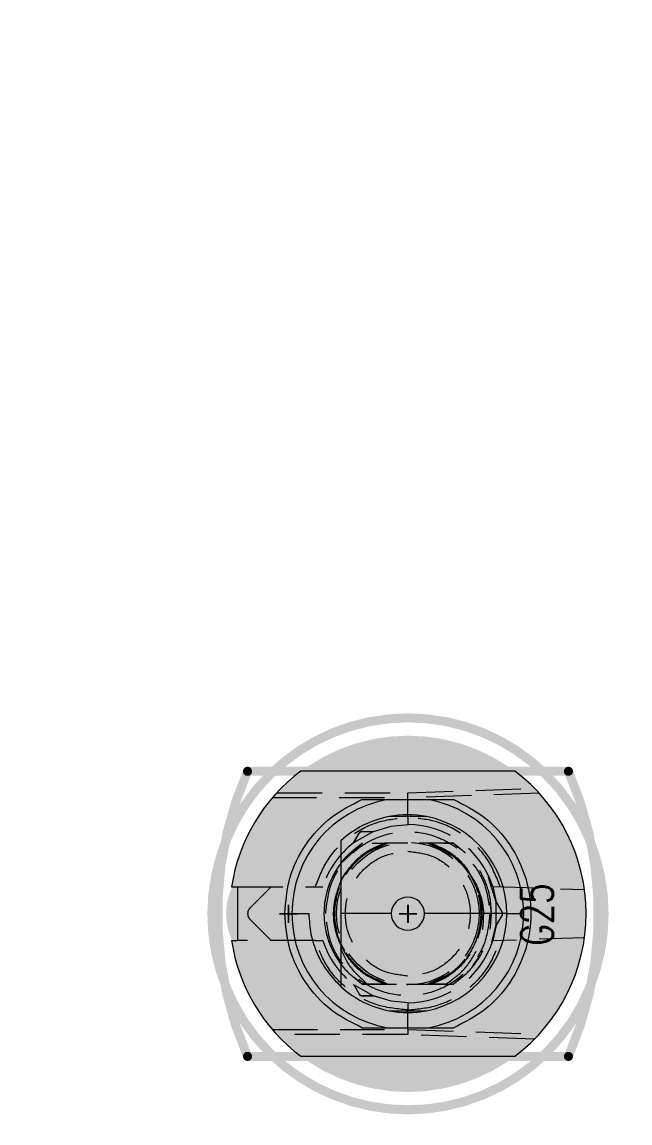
# Model space of a CAD drawing. Header units: millimetres. Extents: x 5 to 1395, y 5 to 415.
# Drawn here: x 1139.04 to 1156.09, y 229.93 to 260.83 of the extents above; entities that cross this region are included whole.
import ezdxf

# ---------------------------------------------------------------- set-up
doc = ezdxf.new("R2010")
doc.units = ezdxf.units.MM
doc.header["$PDSIZE"] = -1
doc.linetypes.add('HIDDEN', pattern=[1.905, 1.27, -0.635])
for name, color, linetype in [('DRIL_PLTE_THRU_01', 16, 'Continuous'), ('DRIL_PLTE_THRU_02', 146, 'Continuous'), ('DRIL_PLTE_THRU_03', 56, 'Continuous'), ('DRIL_PLTE_THRU_04', 216, 'Continuous'), ('DRIL_PLTE_THRU_05', 34, 'Continuous'), ('DRIL_PLTE_THRU_06', 96, 'Continuous'), ('DRIL_PLTE_THRU_07', 171, 'Continuous'), ('DRIL_PLTE_THRU_08', 176, 'Continuous'), ('DRIL_SYMBOL', 2, 'Continuous'), ('PADS_BOT', 5, 'Continuous'), ('PADS_INNER', 1, 'Continuous'), ('PADS_TOP', 1, 'Continuous'), ('PART_NAME_01', 1, 'Continuous'), ('PART_TOP_2DLINE_26', 5, 'Continuous'), ('PART_TOP_2DLINE_27', 5, 'Continuous')]:
    doc.layers.add(name, color=color, linetype=linetype)
doc.styles.add('W0$127', font='simplex', dxfattribs={"width": 0.75})
doc.dimstyles.new('ISO-25', dxfattribs={"dimtxt": 2.5, "dimasz": 2.5, "dimexe": 1.25, "dimexo": 0.625, "dimtad": 1, "dimtxsty": 'Standard', "dimcen": 2.5, "dimadec": 0, "dimazin": 0, "dimtfac": 1, "dimtmove": 0, "dimatfit": 3, "dimfxl": 0, "dimarcsym": 0})

# ---------------------------------------------------------------- blocks, each defined once
blk = doc.blocks.new('SMOOTH_0$254')
at = {"const_width": 0.127}
blk.add_lwpolyline([(-0.0635, 0, 1), (0.0635, 0, 1)], format="xyb", close=True, dxfattribs=at)
blk = doc.blocks.new('PART_BODY_TOP_1')
at = {"layer": 'PART_TOP_2DLINE_26', "const_width": 0.254}
blk.add_lwpolyline([(5.5, 0, 1), (-5.5, 0, 1)], format="xyb", close=True, dxfattribs=at)
at = {"layer": 'PART_TOP_2DLINE_27', "const_width": 0.254}
blk.add_lwpolyline([(-4.5, 4), (4.5, 4, -0.208911), (4.5, -4), (-4.5, -4, -0.208911)], format="xyb", close=True, dxfattribs=at)
at = {"layer": 'PART_TOP_2DLINE_27'}
for p in [(-4.5, 4), (4.5, 4), (-4.5, -4), (4.5, -4)]:
    blk.add_blockref('SMOOTH_0$254', p, dxfattribs=at)
blk = doc.blocks.new('DRIL_SYMBOL_5$15')
at = {"layer": 'DRIL_SYMBOL', "const_width": 0.0508}
for points in [[(-0.254, 0), (0.254, 0)], [(0, -0.254), (0, 0.254)]]:
    blk.add_lwpolyline(points, dxfattribs=at)
blk = doc.blocks.new('DRIL_HOLE_5$15')
at = {"const_width": 2.575}
blk.add_lwpolyline([(-1.2875, 0, 1), (1.2875, 0, 1)], format="xyb", close=True, dxfattribs=at)
blk.add_blockref('DRIL_SYMBOL_5$15', (0, 0))
blk = doc.blocks.new('PAD_0')
at = {"const_width": 5}
blk.add_lwpolyline([(0, -2.5, 1), (0, 2.5, 1)], format="xyb", close=True, dxfattribs=at)
blk = doc.blocks.new('STK_TOP_181')
at = {"layer": 'DRIL_PLTE_THRU_01'}
blk.add_blockref('DRIL_HOLE_5$15', (0, 0), dxfattribs=at)
at = {"layer": 'DRIL_PLTE_THRU_02'}
blk.add_blockref('DRIL_HOLE_5$15', (0, 0), dxfattribs=at)
at = {"layer": 'DRIL_PLTE_THRU_03'}
blk.add_blockref('DRIL_HOLE_5$15', (0, 0), dxfattribs=at)
at = {"layer": 'DRIL_PLTE_THRU_04'}
blk.add_blockref('DRIL_HOLE_5$15', (0, 0), dxfattribs=at)
at = {"layer": 'DRIL_PLTE_THRU_05'}
blk.add_blockref('DRIL_HOLE_5$15', (0, 0), dxfattribs=at)
at = {"layer": 'DRIL_PLTE_THRU_06'}
blk.add_blockref('DRIL_HOLE_5$15', (0, 0), dxfattribs=at)
at = {"layer": 'DRIL_PLTE_THRU_07'}
blk.add_blockref('DRIL_HOLE_5$15', (0, 0), dxfattribs=at)
at = {"layer": 'DRIL_PLTE_THRU_08'}
blk.add_blockref('DRIL_HOLE_5$15', (0, 0), dxfattribs=at)
at = {"layer": 'PADS_BOT'}
blk.add_blockref('PAD_0', (0, 0), dxfattribs=at)
at = {"layer": 'PADS_INNER'}
blk.add_blockref('PAD_0', (0, 0), dxfattribs=at)
at = {"layer": 'PADS_TOP'}
blk.add_blockref('PAD_0', (0, 0), dxfattribs=at)
blk = doc.blocks.new('DRIL_SYMBOL_2$55')
at = {"layer": 'DRIL_SYMBOL', "const_width": 0.0508}
for points in [[(-0.254, 0), (0.254, 0)], [(0, -0.254), (0, 0.254)]]:
    blk.add_lwpolyline(points, dxfattribs=at)
blk = doc.blocks.new('DRIL_HOLE_2$55')
at = {"const_width": 1.275}
blk.add_lwpolyline([(-0.6375, 0, 1), (0.6375, 0, 1)], format="xyb", close=True, dxfattribs=at)
blk.add_blockref('DRIL_SYMBOL_2$55', (0, 0))
blk = doc.blocks.new('PAD_1')
at = {"const_width": 1.75}
blk.add_lwpolyline([(0, -0.875, 1), (0, 0.875, 1)], format="xyb", close=True, dxfattribs=at)
blk = doc.blocks.new('STK_TOP_182')
at = {"layer": 'DRIL_PLTE_THRU_01'}
blk.add_blockref('DRIL_HOLE_2$55', (0, 0), dxfattribs=at)
at = {"layer": 'DRIL_PLTE_THRU_02'}
blk.add_blockref('DRIL_HOLE_2$55', (0, 0), dxfattribs=at)
at = {"layer": 'DRIL_PLTE_THRU_03'}
blk.add_blockref('DRIL_HOLE_2$55', (0, 0), dxfattribs=at)
at = {"layer": 'DRIL_PLTE_THRU_04'}
blk.add_blockref('DRIL_HOLE_2$55', (0, 0), dxfattribs=at)
at = {"layer": 'DRIL_PLTE_THRU_05'}
blk.add_blockref('DRIL_HOLE_2$55', (0, 0), dxfattribs=at)
at = {"layer": 'DRIL_PLTE_THRU_06'}
blk.add_blockref('DRIL_HOLE_2$55', (0, 0), dxfattribs=at)
at = {"layer": 'DRIL_PLTE_THRU_07'}
blk.add_blockref('DRIL_HOLE_2$55', (0, 0), dxfattribs=at)
at = {"layer": 'DRIL_PLTE_THRU_08'}
blk.add_blockref('DRIL_HOLE_2$55', (0, 0), dxfattribs=at)
at = {"layer": 'PADS_BOT'}
blk.add_blockref('PAD_1', (0, 0), dxfattribs=at)
at = {"layer": 'PADS_INNER'}
blk.add_blockref('PAD_1', (0, 0), dxfattribs=at)
at = {"layer": 'PADS_TOP'}
blk.add_blockref('PAD_1', (0, 0), dxfattribs=at)
blk = doc.blocks.new('SYM_TOP_3')
for name, p in [('PART_BODY_TOP_1', (0, 0)), ('STK_TOP_181', (0, 0)), ('STK_TOP_182', (3.35, 0))]:
    blk.add_blockref(name, p)
blk = doc.blocks.new('PART_TOP_15')
blk.add_blockref('SYM_TOP_3', (0, 0))
at = {"layer": 'PART_NAME_01', "style": 'W0$127', "width": 0.75}
blk.add_text('G25', height=0.889, rotation=270, dxfattribs=at).set_placement((-4.064, 0.889))
blk = doc.blocks.new('q')
at = {"rotation": 180}
blk.add_blockref('PART_TOP_15', (1149.865, 235.799), dxfattribs=at)
blk = doc.blocks.new('*D231')
at = {"color": 0, "lineweight": -2}
for p, q in [((969.595, 286.609), (969.595, 323.77)), ((1257.145, 181.679), (1257.145, 323.77)), ((1253.843, 322.77), (972.897, 322.77))]:
    blk.add_line(p, q, dxfattribs=at)
at = {"color": 0}
for points in [[(972.897, 323.321), (972.897, 322.22), (969.595, 322.77)], [(1253.843, 323.321), (1253.843, 322.22), (1257.145, 322.77)]]:
    blk.add_solid(points, dxfattribs=at)
at = {"layer": 'Defpoints', "color": 0}
for p in [(969.595, 322.77), (969.595, 285.609), (1257.145, 180.679)]:
    blk.add_point(p, dxfattribs=at)
at = {"color": 0, "insert": (1113.37, 326.336), "char_height": 3.5, "attachment_point": 5}
blk.add_mtext('287,550', dxfattribs=at)

msp = doc.modelspace()

# ---------------------------------------------------------------- linework, layer by layer
at = {"color": 7, "linetype": 'Continuous', "lineweight": 15}
for p, q in [((1152.8598, 239.8038), (1146.8598, 239.8038)), ((1144.9164, 236.5538), (1145.0848, 236.5538)), ((1145.0848, 236.5538), (1145.0848, 235.0538)), ((1146.6098, 235.8038), (1147.0848, 235.8038)), ((1149.395, 235.8038), (1147.9848, 235.8038)), ((1152.6348, 235.8038), (1150.3246, 235.8038)), ((1152.6348, 235.8038), (1153.1098, 235.8038)), ((1144.9164, 235.0538), (1145.0848, 235.0538)), ((1146.8598, 231.8038), (1152.8598, 231.8038))]:
    msp.add_line(p, q, dxfattribs=at)
at = {"color": 7, "linetype": 'HIDDEN', "lineweight": 0}
for p, q in [((1146.1885, 239.1981), (1149.8598, 239.1981)), ((1149.8598, 239.1982), (1153.4123, 239.3223)), ((1149.8598, 239.0538), (1149.8598, 239.1982)), ((1153.5455, 239.1825), (1149.8598, 239.0538)), ((1149.2095, 239.0538), (1146.0601, 239.0538)), ((1149.8598, 238.5038), (1149.8598, 239.0538)), ((1150.3842, 238.5288), (1150.3842, 238.5288)), ((1149.8598, 238.5038), (1149.8598, 238.3038)), ((1148.8999, 238.1121), (1148.3407, 237.7893)), ((1148.3407, 237.7893), (1148.4982, 238.0621)), ((1147.9706, 237.2014), (1148.5863, 237.7788)), ((1148.5863, 237.7788), (1148.3503, 237.581)), ((1148.6372, 237.4848), (1149.2089, 237.7788)), ((1148.6372, 237.4848), (1149.2089, 237.7788)), ((1148.8589, 237.7788), (1149.2089, 237.7788)), ((1148.9548, 237.619), (1149.2938, 237.7788)), ((1149.2938, 237.7788), (1148.9548, 237.619)), ((1149.2089, 237.7788), (1148.9678, 237.6548)), ((1149.5446, 237.7788), (1149.2938, 237.7788)), ((1149.7782, 237.7788), (1149.5446, 237.7788)), ((1149.8598, 237.7788), (1149.5917, 237.7788)), ((1150.4258, 237.7788), (1150.175, 237.7788)), ((1150.4258, 237.7788), (1151.1313, 237.4175)), ((1150.4258, 237.7788), (1150.8957, 237.5572)), ((1150.8956, 237.5572), (1150.4258, 237.7788)), ((1150.4258, 237.7787), (1150.9579, 237.5279)), ((1150.9579, 237.5279), (1150.4258, 237.7787)), ((1150.4258, 237.7787), (1150.9579, 237.5279)), ((1150.9579, 237.5279), (1150.4258, 237.7787)), ((1151.1333, 237.7788), (1150.5107, 237.7788)), ((1150.9577, 237.5489), (1150.5107, 237.7788)), ((1150.5107, 237.7788), (1151.0247, 237.5145)), ((1151.0248, 237.5144), (1150.5107, 237.7788)), ((1150.5107, 237.7788), (1151.0248, 237.5145)), ((1150.8607, 237.7788), (1151.1333, 237.7788)), ((1151.2727, 237.662), (1151.1333, 237.7788)), ((1151.3308, 237.6133), (1151.1333, 237.7788)), ((1152.3389, 236.1266), (1152.1187, 236.8148)), ((1145.0848, 236.5538), (1147.2661, 236.5538)), ((1145.4517, 235.9806), (1146.025, 236.5538)), ((1152.2399, 236.5687), (1154.814, 236.4788)), ((1152.2399, 236.5687), (1152.3389, 236.1266)), ((1152.2098, 235.8038), (1152.1692, 236.1275)), ((1152.2098, 235.8038), (1152.1709, 236.1141)), ((1152.3389, 236.1266), (1152.4964, 235.8538)), ((1152.3389, 235.4809), (1152.3389, 236.1266)), ((1152.1766, 235.5388), (1152.2098, 235.8038)), ((1152.4964, 235.7538), (1152.3389, 235.4809)), ((1146.025, 235.0538), (1145.4517, 235.627)), ((1152.2198, 235.003), (1152.3389, 235.4809)), ((1152.3389, 235.4809), (1152.2399, 235.0389)), ((1154.814, 235.1288), (1152.2399, 235.0389)), ((1147.2661, 235.0538), (1145.0848, 235.0538)), ((1151.6843, 234.3472), (1151.895, 234.6288)), ((1148.3579, 234.0202), (1148.5863, 233.8288)), ((1148.408, 233.9782), (1148.5863, 233.8288)), ((1148.8941, 233.9907), (1149.2089, 233.8288)), ((1149.2938, 233.8288), (1148.9765, 233.9784)), ((1148.9809, 233.9763), (1149.2938, 233.8288)), ((1150.9823, 234.0912), (1150.4258, 233.8288)), ((1150.4258, 233.8288), (1150.9823, 234.0912)), ((1150.9823, 234.0912), (1150.4258, 233.8288)), ((1150.4258, 233.8288), (1150.9823, 234.0912)), ((1150.5107, 233.8288), (1150.9142, 234.0362)), ((1151.1333, 233.8288), (1151.4068, 234.058)), ((1148.3407, 233.8183), (1148.8999, 233.4954)), ((1148.5863, 233.8288), (1149.2089, 233.8288)), ((1149.2089, 233.8288), (1148.5863, 233.8288)), ((1148.5863, 233.8288), (1149.5446, 233.8288)), ((1149.8263, 233.8288), (1150.175, 233.8288)), ((1150.175, 233.8288), (1150.9324, 233.8288)), ((1150.5107, 233.8288), (1151.1333, 233.8288)), ((1150.9324, 233.8288), (1150.5107, 233.8288)), ((1148.8999, 233.4954), (1148.5848, 233.4954)), ((1148.8999, 233.4954), (1149.1021, 233.4374)), ((1149.8598, 233.3038), (1149.8598, 233.1038)), ((1149.8598, 232.5538), (1149.8598, 233.1038)), ((1146.0601, 232.5538), (1149.2095, 232.5538)), ((1149.8598, 232.4094), (1146.1885, 232.4094)), ((1149.8598, 232.5538), (1153.5455, 232.4251)), ((1149.8598, 232.5538), (1149.8598, 232.4094)), ((1153.4123, 232.2853), (1149.8598, 232.4094))]:
    msp.add_line(p, q, dxfattribs=at)
at = {"color": 7, "linetype": 'HIDDEN', "lineweight": 0, "flags": 128}
for points in [[(1148.8999, 238.1121), (1149.3942, 238.26), (1149.8683, 238.3038)], [(1148.5863, 237.7788), (1148.5863, 237.7788)], [(1149.2938, 237.7788), (1149.2938, 237.7788)], [(1149.2938, 237.7788), (1149.2938, 237.7788)], [(1149.2938, 237.7788), (1149.2938, 237.7788)], [(1149.2938, 237.7788), (1149.2938, 237.7788)], [(1149.2938, 237.7788), (1149.2938, 237.7788)], [(1150.4258, 237.7788), (1150.4258, 237.7788)], [(1150.4258, 237.7788), (1150.4258, 237.7788)], [(1150.4258, 237.7788), (1150.4258, 237.7788)], [(1150.4258, 237.7788), (1150.4258, 237.7788)], [(1150.4258, 237.7788), (1150.4258, 237.7788)], [(1150.4258, 237.7788), (1150.4258, 237.7788)], [(1150.4258, 237.7788), (1150.4258, 237.7788)], [(1150.4258, 237.7788), (1150.4258, 237.7788)], [(1151.1333, 237.7788), (1151.1333, 237.7788)], [(1147.9306, 235.0277), (1147.9268, 235.0563), (1147.9267, 235.0652), (1147.927, 235.0665), (1147.9274, 235.0674), (1147.9275, 235.0675), (1147.9275, 235.0676), (1147.9276, 235.0676), (1147.9276, 235.0676), (1147.9276, 235.0676), (1147.9276, 235.0676), (1147.9276, 235.0676), (1147.9275, 235.0676), (1147.9273, 235.0676), (1147.9272, 235.0676), (1147.9272, 235.0676), (1147.9272, 235.0676), (1147.9272, 235.0676), (1147.9272, 235.0676), (1147.9273, 235.0676), (1147.9275, 235.0677), (1147.9277, 235.0677), (1147.9278, 235.0677), (1147.9278, 235.0677), (1147.9279, 235.0678), (1147.9279, 235.0678), (1147.9279, 235.0678), (1147.9279, 235.0678), (1147.9282, 235.0678), (1147.9286, 235.0677), (1147.9293, 235.0673), (1147.9319, 235.0644), (1147.9961, 234.9349), (1148.0833, 234.7719)], [(1151.639, 234.7765), (1151.639, 234.7765)], [(1150.887, 234.0246), (1150.887, 234.0246)], [(1148.5863, 233.8288), (1148.5863, 233.8288)], [(1148.5863, 233.8288), (1148.5863, 233.8288)], [(1148.5863, 233.8288), (1148.5863, 233.8288)], [(1148.5863, 233.8288), (1148.5863, 233.8288)], [(1148.5863, 233.8288), (1148.5863, 233.8288)], [(1148.5863, 233.8288), (1148.5863, 233.8288)], [(1148.5863, 233.8288), (1148.5863, 233.8288)], [(1148.5863, 233.8288), (1148.5863, 233.8288)], [(1149.5446, 233.8288), (1149.5446, 233.8288)], [(1150.175, 233.8288), (1150.175, 233.8288)], [(1151.1333, 233.8288), (1151.1333, 233.8288)], [(1151.1333, 233.8288), (1151.1333, 233.8288)], [(1151.1333, 233.8288), (1151.1333, 233.8288)], [(1151.1333, 233.8288), (1151.1333, 233.8288)], [(1151.1333, 233.8288), (1151.1333, 233.8288)], [(1151.1333, 233.8288), (1151.1333, 233.8288)], [(1151.1333, 233.8288), (1151.1333, 233.8288)], [(1149.8598, 233.3038), (1149.3942, 233.3475), (1148.8999, 233.4954)]]:
    msp.add_lwpolyline(points, dxfattribs=at)
at = {"color": 7, "linetype": 'HIDDEN', "lineweight": 0}
msp.add_circle((1149.8598, 235.8038), 2, dxfattribs=at)
at = {"color": 7, "linetype": 'Continuous', "lineweight": 15}
for radius, start, end in [(5, 126.8699, 171.37307), (5, 306.8699, 53.1301), (3.25, 100.06327, 180), (3.25, 0, 79.93673), (2.775, 100.89324, 132.50663), (2.775, 79.10676, 100.89295), (2.775, 0, 79.10705), (0.4648, 0, 180), (3.25, 180, 259.93673), (0.4648, 180, 0), (2.775, 280.89295, 0), (3.25, 280.06327, 0), (5, 188.62693, 233.1301), (2.775, 227.49336, 259.10705), (2.775, 259.10668, 280.89376)]:
    msp.add_arc((1149.8598, 235.8038), radius, start, end, dxfattribs=at)
at = {"color": 7, "linetype": 'HIDDEN', "lineweight": 0}
for radius, start, end in [(2.5, 17.81569, 90), (2.5, 127.42024, 162.5424), (2.35, 143.50581, 237.18508), (2.5, 197.4576, 232.57976), (2.5, 270, 342.18431)]:
    msp.add_arc((1149.8598, 235.8038), radius, start, end, dxfattribs=at)
at = {"color": 7, "linetype": 'Continuous', "lineweight": 15}
for points, knots in [([(1146.4098, 235.8098), (1146.4384, 236.1433), (1146.497, 236.8255), (1146.9632, 237.7632), (1147.6601, 238.5449), (1148.2715, 238.8531), (1148.5704, 239.0038)], [0, 0, 0, 0, 0.244423, 0.499999, 0.7555767, 1, 1, 1, 1]), ([(1148.5704, 239.0038), (1148.7049, 239.0038), (1148.8787, 239.0038), (1149.073, 239.0038), (1149.1536, 239.0038), (1149.2076, 239.0038), (1149.2472, 239.0038), (1149.2734, 239.0038), (1149.2875, 239.0038), (1149.2915, 239.0038), (1149.2918, 239.0038), (1149.2919, 239.0038)], [0, 0, 0, 0, 0.5219298, 0.6747068, 0.7796367, 0.8517309, 0.9016662, 0.9545661, 0.9758814, 0.9930945, 1, 1, 1, 1]), ([(1149.2919, 239.0038), (1149.4679, 239.0038), (1149.8203, 239.0038), (1150.2134, 239.0038), (1150.4058, 239.0038), (1150.4277, 239.0038)], [0, 0, 0, 0, 0.4691005, 0.9396136, 1, 1, 1, 1]), ([(1150.4277, 239.0038), (1150.4282, 239.0038), (1150.4294, 239.0038), (1150.4411, 239.0038), (1150.4846, 239.0038), (1150.6811, 239.0038), (1150.915, 239.0038), (1151.1112, 239.0038), (1151.1492, 239.0038)], [0, 0, 0, 0, 0.01693, 0.0393008, 0.081694, 0.2361971, 0.8521556, 1, 1, 1, 1]), ([(1151.1492, 239.0038), (1151.4482, 238.8528), (1152.0599, 238.5441), (1152.762, 237.7608), (1153.2105, 236.8211), (1153.3584, 235.8038), (1153.2105, 234.7864), (1152.762, 233.8468), (1152.0599, 233.0635), (1151.4482, 232.7547), (1151.1492, 232.6038)], [0, 0, 0, 0, 0.1222035, 0.2500001, 0.377796, 0.4999996, 0.6222031, 0.7499999, 0.8777965, 1, 1, 1, 1]), ([(1150.3842, 238.5288), (1150.0941, 238.5288), (1149.741, 238.5288), (1149.3968, 238.5288), (1149.3354, 238.5288)], [0, 0, 0, 0, 0.8214873, 1, 1, 1, 1]), ([(1147.9848, 237.8495), (1147.9848, 237.4119), (1147.9848, 236.8089), (1147.9848, 236.0201), (1147.9848, 235.8038)], [0, 0, 0, 0, 0.7257586, 1, 1, 1, 1]), ([(1148.5704, 232.6038), (1148.2707, 232.755), (1147.6576, 233.0642), (1146.9595, 233.8492), (1146.494, 234.7908), (1146.4374, 235.4753), (1146.4098, 235.8098)], [0, 0, 0, 0, 0.2443905, 0.4999988, 0.7556085, 1, 1, 1, 1]), ([(1147.0848, 235.8038), (1147.0962, 235.612), (1147.1191, 235.2285), (1147.3039, 234.6793), (1147.5838, 234.172), (1147.8511, 233.896), (1147.9848, 233.758)], [0, 0, 0, 0, 0.2500001, 0.5000012, 0.7499984, 1, 1, 1, 1]), ([(1147.9848, 235.8038), (1147.9848, 235.6089), (1147.9848, 235.1044), (1147.9848, 234.4227), (1147.9848, 233.9737), (1147.9848, 233.7581)], [0, 0, 0, 0, 0.2465265, 0.6381386, 1, 1, 1, 1]), ([(1149.3354, 233.0788), (1149.6255, 233.0788), (1149.9786, 233.0788), (1150.3228, 233.0788), (1150.3842, 233.0788)], [0, 0, 0, 0, 0.8214961, 1, 1, 1, 1]), ([(1148.5704, 232.6038), (1148.7049, 232.6038), (1148.8787, 232.6038), (1149.073, 232.6038), (1149.1536, 232.6038), (1149.2076, 232.6038), (1149.2472, 232.6038), (1149.2734, 232.6038), (1149.2875, 232.6038), (1149.2915, 232.6038), (1149.2918, 232.6038), (1149.2919, 232.6038)], [0, 0, 0, 0, 0.5219298, 0.6747068, 0.7796367, 0.8517309, 0.9016662, 0.9545661, 0.9758814, 0.9930945, 1, 1, 1, 1]), ([(1149.2919, 232.6038), (1149.4679, 232.6038), (1149.8203, 232.6038), (1150.2134, 232.6038), (1150.4058, 232.6038), (1150.4277, 232.6038)], [0, 0, 0, 0, 0.4691005, 0.9396136, 1, 1, 1, 1]), ([(1150.4277, 232.6038), (1150.4282, 232.6038), (1150.4294, 232.6038), (1150.4411, 232.6038), (1150.4846, 232.6038), (1150.6811, 232.6038), (1150.915, 232.6038), (1151.1112, 232.6038), (1151.1492, 232.6038)], [0, 0, 0, 0, 0.01693, 0.0393008, 0.081694, 0.2361971, 0.8521556, 1, 1, 1, 1])]:
    msp.add_open_spline(points, degree=3, knots=knots, dxfattribs=at)
at = {"color": 7, "linetype": 'HIDDEN', "lineweight": 0}
for points, knots in [([(1147.2661, 236.5538), (1147.3693, 236.8181), (1147.5815, 237.361), (1148.2107, 237.9973), (1148.9967, 238.425), (1149.5772, 238.478), (1149.8598, 238.5038)], [0, 0, 0, 0, 0.2433926, 0.4999999, 0.7566075, 1, 1, 1, 1]), ([(1152.4514, 236.5613), (1152.3476, 236.8247), (1152.1345, 237.3659), (1151.5056, 237.9995), (1150.721, 238.4254), (1150.1418, 238.4781), (1149.8598, 238.5038)], [0, 0, 0, 0, 0.2434239, 0.5000002, 0.7565775, 1, 1, 1, 1]), ([(1147.5598, 235.8038), (1147.5907, 236.093), (1147.6384, 236.5395), (1147.9247, 237.0756), (1148.2219, 237.4411), (1148.5879, 237.7403), (1149.1239, 238.0176), (1149.8598, 238.1596), (1150.5956, 238.0176), (1151.1316, 237.7404), (1151.4975, 237.4413), (1151.7948, 237.0758), (1152.0812, 236.5397), (1152.1289, 236.093), (1152.1598, 235.8038)], [0, 0, 0, 0, 0.11972149, 0.1848231, 0.24999982, 0.31510195, 0.38027854, 0.49999993, 0.61972157, 0.68482376, 0.75000012, 0.81510209, 0.88027856, 1, 1, 1, 1]), ([(1148.4982, 238.0621), (1148.4572, 237.9911), (1148.403, 237.8972), (1148.3548, 237.8137), (1148.3424, 237.7924), (1148.3412, 237.7903), (1148.3407, 237.7893)], [0, 0, 0, 0, 0.6387229, 0.8437513, 0.9250027, 1, 1, 1, 1]), ([(1148.4982, 238.0621), (1148.5031, 238.0694), (1148.513, 238.0838), (1148.5343, 238.0996), (1148.5587, 238.1102), (1148.5761, 238.1115), (1148.5848, 238.1121)], [0, 0, 0, 0, 0.2508016, 0.4999993, 0.7492108, 1, 1, 1, 1]), ([(1148.5848, 238.1121), (1148.5771, 238.1118), (1148.5667, 238.1114), (1148.5494, 238.1059), (1148.5411, 238.1022), (1148.5353, 238.0991), (1148.5296, 238.0956), (1148.522, 238.0902), (1148.508, 238.0778), (1148.5024, 238.0688), (1148.4982, 238.0621)], [0, 0, 0, 0, 0.3001443, 0.4066738, 0.452618, 0.4958818, 0.5400985, 0.5867081, 0.6945422, 1, 1, 1, 1]), ([(1148.5848, 238.1121), (1148.6669, 238.1121), (1148.7752, 238.1121), (1148.8717, 238.1121), (1148.8963, 238.1121), (1148.8987, 238.1121), (1148.8999, 238.1121)], [0, 0, 0, 0, 0.6387162, 0.8437463, 0.9249997, 1, 1, 1, 1]), ([(1148.5863, 237.7788), (1148.4297, 237.661), (1148.1165, 237.4253), (1147.7758, 236.9387), (1147.5586, 236.3905), (1147.4854, 235.8038), (1147.5586, 235.2171), (1147.7758, 234.6689), (1148.1165, 234.1822), (1148.4297, 233.9466), (1148.5863, 233.8288)], [0, 0, 0, 0, 0.1250003, 0.2499999, 0.3750006, 0.4999998, 0.6250007, 0.7499998, 0.8750008, 1, 1, 1, 1]), ([(1149.2089, 237.7788), (1149.009, 237.692), (1148.6091, 237.5186), (1148.1479, 237.0403), (1147.8486, 236.4554), (1147.7462, 235.8038), (1147.8486, 235.1521), (1148.1479, 234.5673), (1148.6091, 234.0889), (1149.009, 233.9155), (1149.2089, 233.8288)], [0, 0, 0, 0, 0.1250001, 0.2499992, 0.374999, 0.4999995, 0.625, 0.7499998, 0.8749999, 1, 1, 1, 1]), ([(1149.2938, 233.8288), (1149.087, 233.9097), (1148.6733, 234.0715), (1148.1911, 234.548), (1147.8772, 235.1398), (1147.7694, 235.8038), (1147.8772, 236.4678), (1148.1911, 237.0595), (1148.6733, 237.536), (1149.087, 237.6979), (1149.2938, 237.7788)], [0, 0, 0, 0, 0.1249998, 0.25, 0.3749995, 0.5000007, 0.6250002, 0.7500005, 0.8750003, 1, 1, 1, 1]), ([(1149.2938, 237.7788), (1149.087, 237.6979), (1148.6733, 237.536), (1148.1911, 237.0595), (1147.8772, 236.4678), (1147.7694, 235.8038), (1147.8772, 235.1398), (1148.1911, 234.548), (1148.6733, 234.0715), (1149.087, 233.9097), (1149.2938, 233.8288)], [0, 0, 0, 0, 0.1249997, 0.2499995, 0.3749998, 0.4999993, 0.6250005, 0.75, 0.8750002, 1, 1, 1, 1]), ([(1149.2938, 233.8288), (1149.087, 233.9097), (1148.6733, 234.0716), (1148.1911, 234.548), (1147.8772, 235.1398), (1147.7694, 235.8038), (1147.8772, 236.4678), (1148.1911, 237.0595), (1148.6733, 237.536), (1149.087, 237.6978), (1149.2938, 237.7787)], [0, 0, 0, 0, 0.125, 0.2499997, 0.3749999, 0.5000001, 0.6250003, 0.7499991, 0.875, 1, 1, 1, 1]), ([(1149.2938, 237.7787), (1149.087, 237.6978), (1148.6733, 237.536), (1148.1911, 237.0595), (1147.8772, 236.4678), (1147.7694, 235.8038), (1147.8772, 235.1398), (1148.1911, 234.548), (1148.6733, 234.0716), (1149.087, 233.9097), (1149.2938, 233.8288)], [0, 0, 0, 0, 0.125, 0.2500009, 0.3749997, 0.4999999, 0.6250001, 0.7500003, 0.875, 1, 1, 1, 1]), ([(1149.2938, 233.8288), (1149.087, 233.9097), (1148.6733, 234.0716), (1148.1911, 234.548), (1147.8772, 235.1398), (1147.7694, 235.8038), (1147.8772, 236.4678), (1148.1911, 237.0595), (1148.6733, 237.536), (1149.087, 237.6978), (1149.2938, 237.7787)], [0, 0, 0, 0, 0.1250001, 0.25, 0.3750003, 0.5000006, 0.6249996, 0.7499998, 0.8749999, 1, 1, 1, 1]), ([(1149.2938, 237.7787), (1149.087, 237.6978), (1148.6733, 237.536), (1148.1911, 237.0595), (1147.8772, 236.4678), (1147.7694, 235.8038), (1147.8772, 235.1398), (1148.1911, 234.548), (1148.6733, 234.0716), (1149.087, 233.9097), (1149.2938, 233.8288)], [0, 0, 0, 0, 0.1250001, 0.2500002, 0.3750004, 0.4999994, 0.6249997, 0.75, 0.8749999, 1, 1, 1, 1]), ([(1148.1881, 237.0405), (1148.3296, 237.2032), (1148.6126, 237.5284), (1149.0101, 237.6953), (1149.2089, 237.7788)], [0, 0, 0, 0, 0.4999998, 1, 1, 1, 1]), ([(1148.4157, 237.2647), (1148.4849, 237.3413), (1148.7, 237.58), (1149.0032, 237.6984), (1149.2089, 237.7788)], [0, 0, 0, 0, 0.3212771, 1, 1, 1, 1]), ([(1149.2938, 237.7788), (1149.1546, 237.7306), (1148.8762, 237.6342), (1148.6421, 237.4552), (1148.5251, 237.3657)], [0, 0, 0, 0, 0.50000229, 1, 1, 1, 1]), ([(1149.2938, 237.7788), (1149.1546, 237.7306), (1148.8762, 237.6342), (1148.6421, 237.4552), (1148.5251, 237.3657)], [0, 0, 0, 0, 0.5000015, 1, 1, 1, 1]), ([(1149.2938, 237.7788), (1149.2935, 237.7788), (1149.2927, 237.7788), (1149.2858, 237.7788), (1149.2592, 237.7788), (1149.2307, 237.7788), (1149.2089, 237.7788)], [0, 0, 0, 0, 0.0688958, 0.1454495, 0.3449297, 1, 1, 1, 1]), ([(1149.2089, 237.7788), (1149.2306, 237.7788), (1149.2586, 237.7788), (1149.2858, 237.7788), (1149.2927, 237.7788), (1149.2935, 237.7788), (1149.2938, 237.7788)], [0, 0, 0, 0, 0.6594611, 0.8553239, 0.9305151, 1, 1, 1, 1]), ([(1150.4258, 237.7788), (1150.4262, 237.7788), (1150.4269, 237.7788), (1150.4338, 237.7788), (1150.4604, 237.7788), (1150.4889, 237.7788), (1150.5107, 237.7788)], [0, 0, 0, 0, 0.0688656, 0.1454229, 0.3449084, 1, 1, 1, 1]), ([(1150.5107, 237.7788), (1150.4891, 237.7788), (1150.461, 237.7788), (1150.4338, 237.7788), (1150.4269, 237.7788), (1150.4262, 237.7788), (1150.4258, 237.7788)], [0, 0, 0, 0, 0.659368, 0.8552728, 0.9304958, 1, 1, 1, 1]), ([(1150.4258, 237.7788), (1150.4262, 237.7788), (1150.427, 237.7788), (1150.4338, 237.7788), (1150.4604, 237.7788), (1150.4889, 237.7788), (1150.5107, 237.7788)], [0, 0, 0, 0, 0.0689489, 0.1455819, 0.3451724, 1, 1, 1, 1]), ([(1150.4258, 233.8288), (1150.6326, 233.9097), (1151.0463, 234.0715), (1151.5286, 234.548), (1151.8425, 235.1398), (1151.9502, 235.8038), (1151.8425, 236.4678), (1151.5285, 237.0595), (1151.0463, 237.536), (1150.6326, 237.6979), (1150.4258, 237.7788)], [0, 0, 0, 0, 0.1250005, 0.2500001, 0.3749998, 0.5000004, 0.6250006, 0.7499997, 0.8749996, 1, 1, 1, 1]), ([(1150.5107, 237.7788), (1150.7107, 237.6921), (1151.1105, 237.5186), (1151.5717, 237.0403), (1151.871, 236.4554), (1151.9735, 235.8038), (1151.871, 235.1521), (1151.5717, 234.5673), (1151.1105, 234.0889), (1150.7107, 233.9155), (1150.5107, 233.8288)], [0, 0, 0, 0, 0.1250004, 0.2500002, 0.3749995, 0.5, 0.6249994, 0.7500003, 0.8749997, 1, 1, 1, 1]), ([(1151.7427, 236.6324), (1151.6833, 236.7662), (1151.5358, 237.0985), (1151.1064, 237.5168), (1150.7093, 237.6914), (1150.5107, 237.7788)], [0, 0, 0, 0, 0.2522679, 0.6261326, 1, 1, 1, 1]), ([(1150.5107, 237.7788), (1150.7147, 237.696), (1151.0593, 237.5563), (1151.303, 237.2788), (1151.4024, 237.1656)], [0, 0, 0, 0, 0.5921123, 1, 1, 1, 1]), ([(1152.2098, 235.8038), (1152.1957, 235.9994), (1152.1676, 236.3905), (1151.942, 236.9387), (1151.6035, 237.4253), (1151.2901, 237.661), (1151.1333, 237.7788)], [0, 0, 0, 0, 0.2499986, 0.5000003, 0.7499999, 1, 1, 1, 1]), ([(1152.2098, 235.8038), (1152.1957, 235.9994), (1152.1676, 236.3905), (1151.942, 236.9387), (1151.6035, 237.4253), (1151.2901, 237.661), (1151.1333, 237.7788)], [0, 0, 0, 0, 0.2499986, 0.5000003, 0.7499999, 1, 1, 1, 1]), ([(1149.2089, 233.8288), (1149.009, 233.9155), (1148.6092, 234.0889), (1148.1479, 234.5674), (1147.8489, 235.1518), (1147.7453, 235.8049), (1147.852, 236.4514), (1148.1069, 236.9946), (1148.3814, 237.2419), (1148.4943, 237.3436)], [0, 0, 0, 0, 0.1492876, 0.2985753, 0.4478624, 0.5971505, 0.746437, 0.8957243, 1, 1, 1, 1]), ([(1149.2089, 233.8288), (1149.009, 233.9155), (1148.6092, 234.0889), (1148.1479, 234.5674), (1147.8489, 235.1518), (1147.7453, 235.8049), (1147.8521, 236.4513), (1148.1049, 236.9915), (1148.3765, 237.2365), (1148.4865, 237.3358)], [0, 0, 0, 0, 0.1496695, 0.2993391, 0.4490083, 0.5986767, 0.7483467, 0.8980158, 1, 1, 1, 1]), ([(1148.4844, 237.3337), (1148.3751, 237.2351), (1148.1043, 236.9907), (1147.8521, 236.4513), (1147.7452, 235.8049), (1147.8488, 235.1518), (1148.1478, 234.5673), (1148.6091, 234.0889), (1149.009, 233.9155), (1149.2089, 233.8288)], [0, 0, 0, 0, 0.10137773, 0.25114824, 0.40091788, 0.55068936, 0.70045909, 0.85023, 1, 1, 1, 1]), ([(1149.8598, 234.0538), (1149.6308, 234.0801), (1149.1727, 234.1327), (1148.5902, 234.5374), (1148.2009, 235.1158), (1148.0642, 235.8038), (1148.2009, 236.4917), (1148.5902, 237.0702), (1149.1727, 237.4749), (1149.6308, 237.5275), (1149.8598, 237.5538)], [0, 0, 0, 0, 0.1249999, 0.2500002, 0.3750003, 0.5000002, 0.6250002, 0.7500003, 0.8749999, 1, 1, 1, 1]), ([(1148.5251, 237.3657), (1148.433, 237.2791), (1148.3248, 237.1775), (1148.2207, 237.0638), (1148.1988, 237.0443), (1148.1919, 237.0404), (1148.1896, 237.0401), (1148.1886, 237.0402), (1148.1882, 237.0404), (1148.1881, 237.0405)], [0, 0, 0, 0, 0.8053546, 0.9459607, 0.9826839, 0.9932316, 0.9969158, 0.998499, 1, 1, 1, 1]), ([(1149.8598, 237.5538), (1150.0889, 237.5275), (1150.5469, 237.4749), (1151.1295, 237.0702), (1151.5187, 236.4917), (1151.6554, 235.8038), (1151.5187, 235.1158), (1151.1295, 234.5374), (1150.5469, 234.1327), (1150.0889, 234.0801), (1149.8598, 234.0538)], [0, 0, 0, 0, 0.1250005, 0.2499997, 0.3749998, 0.4999998, 0.6249997, 0.7499998, 0.8749998, 1, 1, 1, 1]), ([(1151.1313, 237.4175), (1151.2696, 237.2895), (1151.5463, 237.0334), (1151.8096, 236.5248), (1151.9339, 235.971), (1151.9011, 235.4025), (1151.7162, 234.8639), (1151.3915, 234.3983), (1150.9553, 234.0273), (1150.6023, 233.895), (1150.4258, 233.8288)], [0, 0, 0, 0, 0.1249992, 0.2499994, 0.3749998, 0.5000008, 0.6250004, 0.750001, 0.8750004, 1, 1, 1, 1]), ([(1151.7323, 236.7083), (1151.6497, 236.8424), (1151.4854, 237.1094), (1151.249, 237.3152), (1151.1313, 237.4175)], [0, 0, 0, 0, 0.5024687, 1, 1, 1, 1]), ([(1148.1942, 237.0419), (1148.1877, 237.0355), (1148.0279, 236.8766), (1147.8597, 236.445), (1147.7432, 235.8066), (1147.8494, 235.1514), (1148.1477, 234.5675), (1148.6092, 234.0889), (1149.009, 233.9155), (1149.2089, 233.8288)], [0, 0, 0, 0, 0.0069761, 0.17248, 0.337983, 0.5034878, 0.6689915, 0.8344958, 1, 1, 1, 1]), ([(1149.2089, 233.8288), (1149.009, 233.9155), (1148.6091, 234.0889), (1148.1478, 234.5674), (1147.8489, 235.1518), (1147.7449, 235.8051), (1147.8533, 236.4503), (1148.0867, 236.9633), (1148.3313, 237.1874), (1148.4157, 237.2647)], [0, 0, 0, 0, 0.1532183, 0.3064367, 0.4596539, 0.6128731, 0.7660904, 0.9193096, 1, 1, 1, 1]), ([(1150.5107, 233.8288), (1150.648, 233.8836), (1150.9225, 233.9932), (1151.2784, 234.2632), (1151.5725, 234.5963), (1151.7886, 234.9856), (1151.9183, 235.4115), (1151.9534, 235.8544), (1151.9002, 236.298), (1151.7882, 236.5716), (1151.7323, 236.7083)], [0, 0, 0, 0, 0.1249998, 0.2500005, 0.3749993, 0.5000003, 0.6250001, 0.7499994, 0.8749995, 1, 1, 1, 1]), ([(1151.7323, 236.7083), (1151.8003, 236.5657), (1151.9372, 236.2788), (1151.9716, 235.9627), (1151.9889, 235.8038)], [0, 0, 0, 0, 0.4970655, 1, 1, 1, 1]), ([(1147.2661, 236.5538), (1147.2938, 236.5538), (1147.3489, 236.5538), (1147.4171, 236.5538), (1147.4663, 236.5538), (1147.4721, 236.5538), (1147.475, 236.5538)], [0, 0, 0, 0, 0.2581057, 0.5125925, 0.7555945, 1, 1, 1, 1]), ([(1145.4517, 235.627), (1145.4312, 235.6528), (1145.3902, 235.7045), (1145.3727, 235.8038), (1145.3902, 235.9031), (1145.4312, 235.9547), (1145.4517, 235.9806)], [0, 0, 0, 0, 0.2500018, 0.5000094, 0.7499982, 1, 1, 1, 1]), ([(1152.1598, 235.8038), (1152.1289, 235.5146), (1152.0812, 235.0681), (1151.7949, 234.5319), (1151.4977, 234.1665), (1151.1317, 233.8673), (1150.5957, 233.59), (1149.8598, 233.448), (1149.1241, 233.59), (1148.5881, 233.8672), (1148.2221, 234.1663), (1147.9248, 234.5318), (1147.6384, 235.0679), (1147.5907, 235.5146), (1147.5598, 235.8038)], [0, 0, 0, 0, 0.1197212, 0.1848236, 0.2500002, 0.3151022, 0.3802787, 0.5000001, 0.6197213, 0.6848233, 0.7499996, 0.8151016, 0.8802787, 1, 1, 1, 1]), ([(1150.9324, 233.8288), (1151.0953, 233.946), (1151.419, 234.1787), (1151.7598, 234.6718), (1151.9736, 235.2232), (1151.9838, 235.6111), (1151.9889, 235.8038)], [0, 0, 0, 0, 0.2550541, 0.506738, 0.7550527, 1, 1, 1, 1]), ([(1151.1333, 233.8288), (1151.2901, 233.9466), (1151.6036, 234.1822), (1151.942, 234.6689), (1152.1676, 235.2171), (1152.1957, 235.6082), (1152.2098, 235.8038)], [0, 0, 0, 0, 0.2499979, 0.4999998, 0.7499984, 1, 1, 1, 1]), ([(1151.1333, 233.8288), (1151.2901, 233.9466), (1151.6036, 234.1822), (1151.942, 234.6689), (1152.1676, 235.2171), (1152.1957, 235.6082), (1152.2098, 235.8038)], [0, 0, 0, 0, 0.2499979, 0.4999998, 0.7499984, 1, 1, 1, 1]), ([(1152.4964, 235.8538), (1152.5002, 235.8459), (1152.5078, 235.8301), (1152.5108, 235.8038), (1152.5078, 235.7775), (1152.5002, 235.7617), (1152.4964, 235.7538)], [0, 0, 0, 0, 0.2500571, 0.4999976, 0.7500088, 1, 1, 1, 1]), ([(1149.8598, 233.1038), (1149.5772, 233.1296), (1148.9967, 233.1825), (1148.2107, 233.6103), (1147.5815, 234.2466), (1147.3693, 234.7895), (1147.2661, 235.0538)], [0, 0, 0, 0, 0.2433922, 0.5, 0.7566073, 1, 1, 1, 1]), ([(1147.2661, 235.0538), (1147.2939, 235.0538), (1147.3491, 235.0538), (1147.4173, 235.0538), (1147.4663, 235.0538), (1147.4721, 235.0538), (1147.475, 235.0538)], [0, 0, 0, 0, 0.2586227, 0.5136186, 0.7560896, 1, 1, 1, 1]), ([(1148.7208, 233.8288), (1148.554, 233.9815), (1148.2202, 234.287), (1148.0061, 234.7394), (1147.9399, 234.992), (1147.9306, 235.0277)], [0, 0, 0, 0, 0.4618335, 0.9241463, 1, 1, 1, 1]), ([(1149.8598, 233.1038), (1150.1418, 233.1295), (1150.721, 233.1822), (1151.5056, 233.6081), (1152.1345, 234.2417), (1152.3476, 234.7828), (1152.4514, 235.0463)], [0, 0, 0, 0, 0.2434229, 0.4999995, 0.7565777, 1, 1, 1, 1]), ([(1148.3407, 233.8183), (1148.3412, 233.8173), (1148.3425, 233.8152), (1148.3548, 233.7938), (1148.385, 233.7415), (1148.4352, 233.6545), (1148.4761, 233.5837), (1148.4982, 233.5454)], [0, 0, 0, 0, 0.0741127, 0.1549237, 0.3599071, 0.6537218, 1, 1, 1, 1]), ([(1149.2938, 233.8288), (1149.2935, 233.8288), (1149.2927, 233.8288), (1149.2858, 233.8288), (1149.2592, 233.8288), (1149.2307, 233.8288), (1149.2089, 233.8288)], [0, 0, 0, 0, 0.068912, 0.1454742, 0.3449621, 1, 1, 1, 1]), ([(1149.2089, 233.8288), (1149.2305, 233.8288), (1149.2586, 233.8288), (1149.2858, 233.8288), (1149.2927, 233.8288), (1149.2935, 233.8288), (1149.2938, 233.8288)], [0, 0, 0, 0, 0.6593233, 0.8552767, 0.9305074, 1, 1, 1, 1]), ([(1149.2938, 233.8288), (1149.2935, 233.8288), (1149.2927, 233.8288), (1149.2859, 233.8288), (1149.2593, 233.8288), (1149.2308, 233.8288), (1149.2089, 233.8288)], [0, 0, 0, 0, 0.0688382, 0.1453159, 0.3446766, 1, 1, 1, 1]), ([(1149.2089, 233.8288), (1149.2306, 233.8288), (1149.2586, 233.8288), (1149.2859, 233.8288), (1149.2927, 233.8288), (1149.2935, 233.8288), (1149.2938, 233.8288)], [0, 0, 0, 0, 0.6595629, 0.8553767, 0.9305376, 1, 1, 1, 1]), ([(1150.4258, 233.8288), (1150.4262, 233.8288), (1150.4269, 233.8288), (1150.4338, 233.8288), (1150.4604, 233.8288), (1150.4889, 233.8288), (1150.5107, 233.8288)], [0, 0, 0, 0, 0.06886292, 0.14538258, 0.34481675, 1, 1, 1, 1]), ([(1150.4258, 233.8288), (1150.4262, 233.8288), (1150.427, 233.8288), (1150.4338, 233.8288), (1150.4604, 233.8288), (1150.4889, 233.8288), (1150.5107, 233.8288)], [0, 0, 0, 0, 0.0689468, 0.1455635, 0.3451378, 1, 1, 1, 1]), ([(1150.5107, 233.8288), (1150.4891, 233.8288), (1150.461, 233.8288), (1150.4338, 233.8288), (1150.4269, 233.8288), (1150.4261, 233.8288), (1150.4258, 233.8288)], [0, 0, 0, 0, 0.6595897, 0.8554146, 0.9305718, 1, 1, 1, 1]), ([(1148.5848, 233.4954), (1148.5761, 233.4961), (1148.5587, 233.4974), (1148.5343, 233.5079), (1148.513, 233.5238), (1148.5031, 233.5382), (1148.4982, 233.5454)], [0, 0, 0, 0, 0.2507892, 0.5000007, 0.7491984, 1, 1, 1, 1]), ([(1148.4982, 233.5454), (1148.5023, 233.5389), (1148.5079, 233.5301), (1148.5213, 233.5179), (1148.5287, 233.5126), (1148.5343, 233.509), (1148.5401, 233.5059), (1148.5486, 233.502), (1148.5664, 233.4961), (1148.577, 233.4957), (1148.5848, 233.4954)], [0, 0, 0, 0, 0.3001455, 0.406672, 0.452614, 0.4958817, 0.5400849, 0.5867196, 0.6945401, 1, 1, 1, 1]), ([(1148.5848, 233.4954), (1148.6668, 233.4954), (1148.7752, 233.4954), (1148.8717, 233.4954), (1148.8963, 233.4954), (1148.8987, 233.4954), (1148.8999, 233.4954)], [0, 0, 0, 0, 0.6386748, 0.8437389, 0.924998, 1, 1, 1, 1])]:
    msp.add_open_spline(points, degree=3, knots=knots, dxfattribs=at)

# ---------------------------------------------------------------- block references
msp.add_blockref('q', (0, 0))

# ---------------------------------------------------------------- dimensions: what is measured, and where the dimension line sits
dim = msp.add_linear_dim(base=(969.5948, 322.7702), p1=(1257.1448, 180.6788), p2=(969.5948, 285.6088), dimstyle='ISO-25', override={"dimtxt": 3.5, "dimasz": 3.302, "dimexe": 1, "dimexo": 1, "dimgap": 1.524, "dimtih": 1, "dimtoh": 1, "dimdec": 3, "dimzin": 0, "dimadec": 2, "dimtdec": 3, "dimtzin": 0})
dim.commit()
dim.dimension.update_dxf_attribs({"geometry": '*D231', "text_midpoint": (1113.3698, 326.3359)})

doc.saveas('drawing.dxf')
